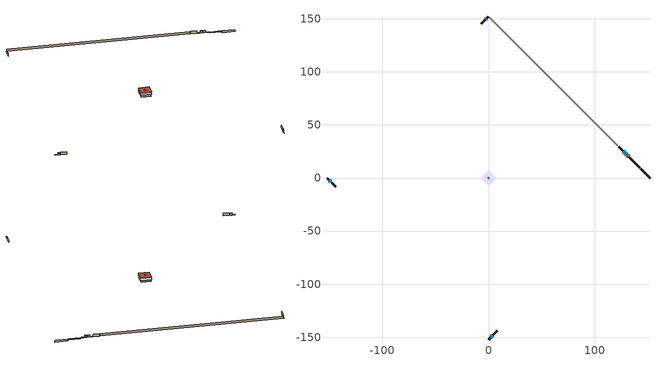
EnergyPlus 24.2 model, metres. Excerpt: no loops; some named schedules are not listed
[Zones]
conditioned space
 floor adiabatic (Floor1 construction): -3.34,0 0,3.34 3.34,0 0,-3.34 z0.3
 floor adiabatic (AdiabaticFloorConstruction): -7.47,0 0,7.47 7.47,0 0,-7.47 z0.3
 floor foundation (Slab1 construction): -6.68,0 0,6.68 6.68,0 0,-6.68 z-1.62
 floor foundation (Slab2 construction): -3.34,0 0,3.34 3.34,0 0,-3.34 z-0.61
 wall outside (RimJoist1 construction): 0,-152.12 1.66,-150.46 / -152.12,0 -150.46,-1.66 / 0,152.12 -1.66,150.46 / 134.31,17.8 132.66,19.46 z0.3:0.6
 wall outside (AdiabaticWallConstruction 1): 132,20.12 130.79,21.33 z0.3:2.33
 wall outside (AdiabaticWallConstruction): 130.13,21.99 128.84,23.28 / 3.29,-148.82 3.94,-148.17 / -149.8,-2.31 -148.51,-3.61 z0.3:2.13; -2.31,149.8 -2.52,149.59 z0.3:0.65; 2.31,-149.8 2.64,-149.48 z0.3:1.22; 128.18,23.94 126.96,25.16 z0.3:0.66
 wall outside (Wall1 construction): 4.6,-147.52 8.34,-143.77 / -147.85,-4.26 -144.11,-8.01 / -3.18,148.94 -6.92,145.19 / 126.3,25.81 122.56,29.56 z0.3:2.74
 wall foundation (FoundationWall1 construction): 143.28,8.84,-1.62 143.28,8.84,0.21 151.23,0.88,0.21 151.23,0.88,-0.36 152.12,0,-0.36 152.12,0,-1.62
 wall foundation (FoundationWall2 construction): 142.62,9.49 134.97,17.14 z-0.61:0.3
 wall adiabatic (Wall2 construction): 121.9,30.21 0.66,151.46 z0.3:2.74
 window (WindowConstruction): 130.13,21.99 128.84,23.28 z0.3:2.13
 window (WindowConstruction 5): -2.31,149.8 -2.52,149.59 z0.3:0.64
 window (WindowConstruction 1): 2.31,-149.8 2.64,-149.48 z0.3:1.21
 window (WindowConstruction 2): 3.29,-148.82 3.94,-148.17 z0.3:2.13
 window (WindowConstruction 3): -149.8,-2.31 -148.51,-3.61 z0.3:2.13
 window (WindowConstruction 4): 128.18,23.94 126.96,25.16 z0.3:0.66
 door (Door): 132,20.12 130.79,21.33 z0.3:2.33
 ceiling adiabatic (AdiabaticFloorConstruction): 0,-7.47 7.47,0 0,7.47 -7.47,0 z0.3
 roof outside (Roof1 construction): 0,7.41 -7.41,0 0,-7.41 7.41,0 z2.74
 roof outside (AdiabaticRoofConstruction): -0.76,0 0,-0.76 0.76,0 0,0.76 z2.74; -0.52,0 0,-0.52 0.52,0 0,0.52 z2.74
 skylight (SkylightConstruction): -0.75,0 0,-0.75 0.75,0 0,0.75 z2.74
 skylight (SkylightConstruction 1): -0.52,0 0,-0.52 0.52,0 0,0.52 z2.74
shading: 128.69,23.42 130.27,21.84 130.56,22.14 128.98,23.71 z2.33; -3.31,148.81 -1.53,150.59 -1.82,150.88 -3.6,149.1 z1.75; 2.78,-149.34 2.17,-149.94 2.46,-150.23 3.07,-149.63 z1.42; 4.08,-148.03 3.15,-148.96 3.44,-149.25 4.37,-148.32 z2.33; -148.37,-3.75 -149.94,-2.17 -150.23,-2.46 -148.66,-4.04 z2.33; 126.17,25.95 128.97,23.15 129.26,23.44 126.46,26.24 z1.78
[Building]
Building 1: Terrain=Suburbs
[Site:Location]
Montreal Intl AP_QC: Latitude {deg}=45.47; Longitude {deg}=-73.74; Time Zone {hr}=-5; Elevation {m}=36; Keep Site Location Information=Yes
[Site:GroundTemperature:Shallow]
2.07863, -0.316383, -0.508184, 0.628371, 5.19101, 9.73239, 13.6695, 16.1636, 16.3755, 14.347, 10.5102, 6.10817
[Site:WaterMainsTemperature]
Calculation Method=Schedule; Temperature Schedule=mains temperature schedule
[Material] Roughness=Rough; Thermal Absorptance=0.9
Name | Thickness {m} | Conductivity {W/m-K} | Density {kg/m3} | Specific Heat {J/kg-K} | Solar Absorptance | Visible Absorptance
asphalt or fiberglass shingles | 0.00635 | 0.162714 | 1121.4 | 1465.45 | 0.4 | 0.4
asphalt or fiberglass shingles 1 | 0.00635 | 0.162714 | 1121.4 | 1465.45 | 0.7 | 0.7
concrete 4.0 in. | 0.1016 | 1.803125 | 2242.8 | 837.4 | 0.7 | 0.7
concrete 8.0 in. | 0.2032 | 1.803125 | 2242.8 | 837.4 | 0.7 | 0.7
door material | 0.04445 | 0.053851 | 512.64 | 1214.23 | 0.7 | 0.7
exterior vertical ins | 0.0249358 | 0.029427 | 32.04 | 1214.23 | 0.7 | 0.7
exterior vertical ins 1 | 0.0212966 | 0.029427 | 32.04 | 1214.23 | 0.7 | 0.7
floor covering | 0.0127 | 9.015625 | 54.468 | 1339.84 | 0.6 | 0.6
floor covering 1 | 0.0127 | 0.0433444 | 54.468 | 1339.84 | 0.6 | 0.6
floor rigid ins; roof rigid ins 1; wall rigid ins | 0.512978 | 0.029427 | 32.04 | 1214.23 | 0.7 | 0.7
floor stud and cavity | 0.0889 | 0.637468 | 50.32683 | 1063.81 | 0.7 | 0.7
floor stud and cavity 1 | 0.1397 | 1.75129 | 37.0049 | 1207.88 | 0.7 | 0.7
furniture material conditioned space 1 | 0.1524 | 0.115458 | 640.8 | 1214.23 | 0.6 | 0.6
gypsum board | 0.0127 | 0.160291 | 801 | 837.4 | 0.6 | 0.6
gypsum board 1 | 0.0127 | 0.160291 | 801 | 837.4 | 0.7 | 0.7
osb sheathing 0.5 in. | 0.0127 | 0.115458 | 512.64 | 1214.23 | 0.7 | 0.7
osb sheathing 0.5 in. 1 | 0.0127 | 0.115458 | 512.64 | 1214.23 | 0.4 | 0.4
osb sheathing 0.75 in. | 0.01905 | 0.115458 | 512.64 | 1214.23 | 0.7 | 0.7
osb sheathing 2.0 in. | 0.0508 | 0.115458 | 512.64 | 1214.23 | 0.7 | 0.7
rim joist rigid ins | 0.051816 | 0.029427 | 32.04 | 1214.23 | 0.7 | 0.7
rim joist stud and cavity | 0.0508 | 0.593867 | 125.044 | 1163.47 | 0.6 | 0.6
roof rigid ins | 0.103632 | 0.029427 | 32.04 | 1214.23 | 0.7 | 0.7
roof stud and cavity | 0.2032 | 0.0722633 | 78.34581 | 1123.46 | 0.7 | 0.7
roof stud and cavity 1 | 0.18415 | 1.7868 | 37.0049 | 1207.88 | 0.6 | 0.6
wall stud and cavity | 0.1397 | 0.139681 | 139.0536 | 1170.24 | 0.7 | 0.7
wall stud and cavity 1 | 0.1397 | 0.120111 | 139.0536 | 1170.24 | 0.7 | 0.7
wall stud and cavity 2 | 0.0889 | 0.380278 | 52.3479 | 1209.89 | 0.7 | 0.7
wall stud and cavity 3 | 0.0889 | 0.391764 | 83.0341 | 1211.67 | 0.7 | 0.7
wood siding | 0.0254 | 0.102417 | 544.68 | 1172.36 | 0.4 | 0.4
wood siding 1; wood siding 2; wood siding 3 | 0.0254 | 0.102417 | 544.68 | 1172.36 | 0.7 | 0.7
[WindowMaterial:SimpleGlazingSystem]
Name | U-Factor {W/m2-K} | Solar Heat Gain Coefficient
SkylightMaterial | 3.06138 | 0.709
SkylightMaterial 1 | 3.44196 | 0.6815
WindowMaterial | 2.78449 | 0.58
WindowMaterial 1 | 2.75269 | 0.42
WindowMaterial 2 | 3.06612 | 0.37
WindowMaterial 3 | 3.00026 | 0.18
[Construction]
AdiabaticFloorConstruction: floor stud and cavity 1, floor rigid ins, osb sheathing 0.75 in., floor covering 1
AdiabaticRoofConstruction: asphalt or fiberglass shingles 1, roof rigid ins 1, osb sheathing 0.75 in., roof stud and cavity 1
AdiabaticWallConstruction: wood siding 2, wall rigid ins, wall stud and cavity 2, gypsum board
AdiabaticWallConstruction 1: wood siding 3, wall rigid ins, wall stud and cavity 2, gypsum board
Door: door material
Floor1 construction: floor stud and cavity, floor covering
FoundationWall1 construction; FoundationWall2 construction: concrete 8.0 in., gypsum board 1
furniture construction conditioned space 1: furniture material conditioned space 1
PartitionWallConstruction: gypsum board, wall stud and cavity 3, gypsum board
RimJoist1 construction: wood siding 1, rim joist rigid ins, osb sheathing 2.0 in., rim joist stud and cavity
Roof1 construction: asphalt or fiberglass shingles, roof rigid ins, osb sheathing 0.75 in., roof stud and cavity, gypsum board
SkylightConstruction: SkylightMaterial
SkylightConstruction 1: SkylightMaterial 1
Slab1 construction; Slab2 construction: concrete 4.0 in.
Wall1 construction: wood siding, osb sheathing 0.5 in., wall stud and cavity, gypsum board
Wall2 construction: osb sheathing 0.5 in. 1, wall stud and cavity 1, gypsum board
WindowConstruction; WindowConstruction 2; WindowConstruction 3: WindowMaterial
WindowConstruction 1: WindowMaterial 1
WindowConstruction 4: WindowMaterial 2
WindowConstruction 5: WindowMaterial 3
[Zone]
conditioned space: Multiplier=1; Volume {m3}=514.8; Part of Total Floor Area=Yes
[Space]
conditioned space 1: Zone=conditioned space; Volume {m3}=514.8
[SurfaceProperty:ExposedFoundationPerimeter] Exposed Perimeter Calculation Method=TotalExposedPerimeter
Name | Total Exposed Perimeter {m}
Slab1 | 12.497
Slab2 | 10.82
[InternalMass] Zone or ZoneList=conditioned space; Space or SpaceList=conditioned space 1
Name | Construction | Surface Area {m2}
furniture mass conditioned space 1 | furniture construction conditioned space 1 | 98.1161
partition wall mass | PartitionWallConstruction | 222.99
[Lights]
interior lighting: Zone or ZoneList or Space or SpaceList=conditioned space 1; Schedule=interior lighting schedule; Design Level Calculation Method=LightingLevel; Lighting Level {W}=343.2; Return Air Fraction=0; Fraction Radiant=0.6; Fraction Visible=0.2; Fraction Replaceable=1
[People]
occupants: Zone or ZoneList or Space or SpaceList=conditioned space 1; Number of People Schedule=occupants schedule; Number of People Calculation Method=People; Number of People=3; Fraction Radiant=0.314171; Sensible Heat Fraction=0.56303; Activity Level Schedule=occupants activity schedule; Carbon Dioxide Generation Rate {m3/s-W}=0; Enable ASHRAE 55 Comfort Warnings=No; Mean Radiant Temperature Calculation Type=EnclosureAveraged
[ElectricEquipment] Zone or ZoneList or Space or SpaceList=conditioned space 1; Design Level Calculation Method=EquipmentLevel
Name | Schedule | Design Level {W} | Fraction Latent | Fraction Radiant | Fraction Lost
clothes dryer | clothes dryer schedule | 140.772 | 0.015 | 0.081 | 0.85
clothes washer | clothes washer schedule | 32.1985 | 0.03 | 0.162 | 0.7
cooking range | cooking range schedule | 208.969 | 0.08 | 0.432 | 0.2
dishwasher | dishwasher schedule | 66.8632 | 0.3 | 0.18 | 0.4
fridge | fridge schedule | 72.9452 | 0 | 0.6 | 0
mech vent bath fan 0 | mech vent bath fan 0 schedule | 50.2 | 0 | 0 | 1
mech vent bath fan 1 | mech vent bath fan 1 schedule | 50.2 | 0 | 0 | 1
mech vent house fan | mech vent house fan schedule | 0 | 0 | 0 | 1
mech vent house fan cfis | mech vent house fan cfis schedule | 0 | 0 | 0 | 0
mech vent range fan 0 | mech vent range fan 0 schedule | 57 | 0 | 0 | 1
misc plug loads | misc plug loads schedule | 494.7 | 0.045 | 0.513 | 0.1
whole house fan | Always On Discrete | 0 | 0 | 0 | 1
[OtherEquipment] Zone or ZoneList or Space or SpaceList=conditioned space 1; Design Level Calculation Method=EquipmentLevel
Name | Fuel Type | Schedule | Design Level {W} | Fraction Latent | Fraction Radiant | Fraction Lost
clothes dryer 1 | Electricity | clothes dryer schedule | 0 | 0.015 | 0.081 | 0.85
cooking range 1 | Electricity | cooking range schedule | 0 | 0.08 | 0.432 | 0.2
general water use latent | None | general water use schedule | 59.3978 | 1 | 0 | 0
general water use sensible | None | general water use schedule | -58.539 | 0 | 0.6 | 0
mech vent house fan latent load | None | Always On Discrete | 0 | 1 | 0 | 0
mech vent house fan sensible load | None | Always On Discrete | 0 | 0 | 0 | 0
water heater energy adjustment1 | Electricity | Always On Discrete | 0.01 | 0 | 0 | 1
[ZoneInfiltration:DesignFlowRate] Zone or ZoneList or Space or SpaceList=conditioned space 1; Schedule=Always On Discrete; Design Flow Rate Calculation Method=Flow/Zone; Design Flow Rate {m3/s}=0
infil flow; natural vent flow; whole house fan flow
[Foundation:Kiva] Initial Indoor Air Temperature {C}=18; Wall Depth Below Slab {m}=0.2032; Custom Block X Position 1 {m}=0.2159; Custom Block Z Position 1 {m}=0
Name | Wall Height Above Grade {m} | Custom Block Material Name 1 | Custom Block Depth 1 {m}
Foundation Kiva 1 | 0.209977 | exterior vertical ins | 1.82999
Foundation Kiva 2 | 0.300015 | exterior vertical ins 1 | 0.910011
[Foundation:Kiva:Settings]
Soil Conductivity {W/m-K}=0.849921; Soil Density {kg/m3}=1842.3; Soil Specific Heat {J/kg-K}=418.7; Ground Solar Absorptivity=0.9; Ground Thermal Absorptivity=0.9; Ground Surface Roughness {m}=0.03; Far-Field Width {m}=40; Deep-Ground Boundary Condition=ZeroFlux; Deep-Ground Depth {m}=40; Minimum Cell Dimension {m}=0.2; Maximum Cell Growth Coefficient=3; Simulation Timestep=Timestep
[Exterior:Lights]
exterior lighting: Schedule=exterior lighting schedule; Design Level {W}=75.6
[Schedule:Day:Interval]
interior lighting schedule day: No, 01:00, 0.108182, 04:00, 0.0901515, 05:00, 0.0991667, 06:00, 0.162273, 07:00, 0.270455, 08:00, 0.342576, 10:00, 0.369621, 11:00, 0.351591, 12:00, 0.333561, 13:00, 0.324545, 14:00, 0.31553, 15:00, 0.333561, 16:00, 0.369621, 17:00, 0.450758, 18:00, 0.585985, 19:00, 0.775303, 20:00, 0.955606, 21:00, 0.991667, 22:00, 0.712197, 23:00, 0.360606, 24:00, 0.162273
interior lighting schedule default day: No, 24:00, 0
[Schedule:Week:Daily]
interior lighting schedule Week Rule - Jan1-Jan27: interior lighting schedule day, interior lighting schedule day, interior lighting schedule day, interior lighting schedule day, interior lighting schedule day, interior lighting schedule day, interior lighting schedule day, interior lighting schedule default day, interior lighting schedule default day, interior lighting schedule default day, interior lighting schedule default day, interior lighting schedule default day
interior lighting schedule Week Rule - Jan28-Feb3: interior lighting schedule day, interior lighting schedule day, interior lighting schedule day, interior lighting schedule day, interior lighting schedule day 1, interior lighting schedule day 1, interior lighting schedule day 1, interior lighting schedule default day, interior lighting schedule default day, interior lighting schedule default day, interior lighting schedule default day, interior lighting schedule default day
interior lighting schedule Week Rule - Feb4-Feb24: interior lighting schedule day 1, interior lighting schedule day 1, interior lighting schedule day 1, interior lighting schedule day 1, interior lighting schedule day 1, interior lighting schedule day 1, interior lighting schedule day 1, interior lighting schedule default day, interior lighting schedule default day, interior lighting schedule default day, interior lighting schedule default day, interior lighting schedule default day
interior lighting schedule Week Rule - Feb25-Mar3: interior lighting schedule day 1, interior lighting schedule day 1, interior lighting schedule day 1, interior lighting schedule day 1, interior lighting schedule day 2, interior lighting schedule day 2, interior lighting schedule day 2, interior lighting schedule default day, interior lighting schedule default day, interior lighting schedule default day, interior lighting schedule default day, interior lighting schedule default day
interior lighting schedule Week Rule - Mar4-Mar31: interior lighting schedule day 2, interior lighting schedule day 2, interior lighting schedule day 2, interior lighting schedule day 2, interior lighting schedule day 2, interior lighting schedule day 2, interior lighting schedule day 2, interior lighting schedule default day, interior lighting schedule default day, interior lighting schedule default day, interior lighting schedule default day, interior lighting schedule default day
interior lighting schedule Week Rule - Apr1-Apr28: interior lighting schedule day 3, interior lighting schedule day 3, interior lighting schedule day 3, interior lighting schedule day 3, interior lighting schedule day 3, interior lighting schedule day 3, interior lighting schedule day 3, interior lighting schedule default day, interior lighting schedule default day, interior lighting schedule default day, interior lighting schedule default day, interior lighting schedule default day
interior lighting schedule Week Rule - Apr29-May5: interior lighting schedule day 3, interior lighting schedule day 3, interior lighting schedule day 4, interior lighting schedule day 4, interior lighting schedule day 4, interior lighting schedule day 4, interior lighting schedule day 4, interior lighting schedule default day, interior lighting schedule default day, interior lighting schedule default day, interior lighting schedule default day, interior lighting schedule default day
interior lighting schedule Week Rule - May6-May26: interior lighting schedule day 4, interior lighting schedule day 4, interior lighting schedule day 4, interior lighting schedule day 4, interior lighting schedule day 4, interior lighting schedule day 4, interior lighting schedule day 4, interior lighting schedule default day, interior lighting schedule default day, interior lighting schedule default day, interior lighting schedule default day, interior lighting schedule default day
interior lighting schedule Week Rule - May27-Jun2: interior lighting schedule day 4, interior lighting schedule day 4, interior lighting schedule day 4, interior lighting schedule day 4, interior lighting schedule day 4, interior lighting schedule day 5, interior lighting schedule day 5, interior lighting schedule default day, interior lighting schedule default day, interior lighting schedule default day, interior lighting schedule default day, interior lighting schedule default day
interior lighting schedule Week Rule - Jun3-Jun30: interior lighting schedule day 5, interior lighting schedule day 5, interior lighting schedule day 5, interior lighting schedule day 5, interior lighting schedule day 5, interior lighting schedule day 5, interior lighting schedule day 5, interior lighting schedule default day, interior lighting schedule default day, interior lighting schedule default day, interior lighting schedule default day, interior lighting schedule default day
interior lighting schedule Week Rule - Jul1-Jul28: interior lighting schedule day 6, interior lighting schedule day 6, interior lighting schedule day 6, interior lighting schedule day 6, interior lighting schedule day 6, interior lighting schedule day 6, interior lighting schedule day 6, interior lighting schedule default day, interior lighting schedule default day, interior lighting schedule default day, interior lighting schedule default day, interior lighting schedule default day
interior lighting schedule Week Rule - Jul29-Aug4: interior lighting schedule day 6, interior lighting schedule day 6, interior lighting schedule day 6, interior lighting schedule day 7, interior lighting schedule day 7, interior lighting schedule day 7, interior lighting schedule day 7, interior lighting schedule default day, interior lighting schedule default day, interior lighting schedule default day, interior lighting schedule default day, interior lighting schedule default day
interior lighting schedule Week Rule - Aug5-Aug25: interior lighting schedule day 7, interior lighting schedule day 7, interior lighting schedule day 7, interior lighting schedule day 7, interior lighting schedule day 7, interior lighting schedule day 7, interior lighting schedule day 7, interior lighting schedule default day, interior lighting schedule default day, interior lighting schedule default day, interior lighting schedule default day, interior lighting schedule default day
interior lighting schedule Week Rule - Aug26-Sep1: interior lighting schedule day 7, interior lighting schedule day 7, interior lighting schedule day 7, interior lighting schedule day 7, interior lighting schedule day 7, interior lighting schedule day 7, interior lighting schedule day 8, interior lighting schedule default day, interior lighting schedule default day, interior lighting schedule default day, interior lighting schedule default day, interior lighting schedule default day
interior lighting schedule Week Rule - Sep2-Sep29: interior lighting schedule day 8, interior lighting schedule day 8, interior lighting schedule day 8, interior lighting schedule day 8, interior lighting schedule day 8, interior lighting schedule day 8, interior lighting schedule day 8, interior lighting schedule default day, interior lighting schedule default day, interior lighting schedule default day, interior lighting schedule default day, interior lighting schedule default day
interior lighting schedule Week Rule - Sep30-Oct6: interior lighting schedule day 8, interior lighting schedule day 9, interior lighting schedule day 9, interior lighting schedule day 9, interior lighting schedule day 9, interior lighting schedule day 9, interior lighting schedule day 9, interior lighting schedule default day, interior lighting schedule default day, interior lighting schedule default day, interior lighting schedule default day, interior lighting schedule default day
interior lighting schedule Week Rule - Oct7-Oct27: interior lighting schedule day 9, interior lighting schedule day 9, interior lighting schedule day 9, interior lighting schedule day 9, interior lighting schedule day 9, interior lighting schedule day 9, interior lighting schedule day 9, interior lighting schedule default day, interior lighting schedule default day, interior lighting schedule default day, interior lighting schedule default day, interior lighting schedule default day
interior lighting schedule Week Rule - Oct28-Nov3: interior lighting schedule day 9, interior lighting schedule day 9, interior lighting schedule day 9, interior lighting schedule day 9, interior lighting schedule day 10, interior lighting schedule day 10, interior lighting schedule day 10, interior lighting schedule default day, interior lighting schedule default day, interior lighting schedule default day, interior lighting schedule default day, interior lighting schedule default day
interior lighting schedule Week Rule - Nov4-Nov24: interior lighting schedule day 10, interior lighting schedule day 10, interior lighting schedule day 10, interior lighting schedule day 10, interior lighting schedule day 10, interior lighting schedule day 10, interior lighting schedule day 10, interior lighting schedule default day, interior lighting schedule default day, interior lighting schedule default day, interior lighting schedule default day, interior lighting schedule default day
interior lighting schedule Week Rule - Nov25-Dec1: interior lighting schedule day 10, interior lighting schedule day 10, interior lighting schedule day 10, interior lighting schedule day 10, interior lighting schedule day 10, interior lighting schedule day 10, interior lighting schedule day 11, interior lighting schedule default day, interior lighting schedule default day, interior lighting schedule default day, interior lighting schedule default day, interior lighting schedule default day
interior lighting schedule Week Rule - Dec2-Dec31: interior lighting schedule day 11, interior lighting schedule day 11, interior lighting schedule day 11, interior lighting schedule day 11, interior lighting schedule day 11, interior lighting schedule day 11, interior lighting schedule day 11, interior lighting schedule default day, interior lighting schedule default day, interior lighting schedule default day, interior lighting schedule default day, interior lighting schedule default day
occupants schedule Week Rule - Jan1-Dec31: occupants schedule day, occupants schedule day, occupants schedule day, occupants schedule day, occupants schedule day, occupants schedule day, occupants schedule day, occupants schedule default day, occupants schedule default day, occupants schedule default day, occupants schedule default day, occupants schedule default day
clothes dryer schedule Week Rule - Jan1-Dec31: clothes dryer schedule day, clothes dryer schedule day, clothes dryer schedule day, clothes dryer schedule day, clothes dryer schedule day, clothes dryer schedule day, clothes dryer schedule day, clothes dryer schedule default day, clothes dryer schedule default day, clothes dryer schedule default day, clothes dryer schedule default day, clothes dryer schedule default day
clothes washer schedule Week Rule - Jan1-Dec31: clothes washer schedule day, clothes washer schedule day, clothes washer schedule day, clothes washer schedule day, clothes washer schedule day, clothes washer schedule day, clothes washer schedule day, clothes washer schedule default day, clothes washer schedule default day, clothes washer schedule default day, clothes washer schedule default day, clothes washer schedule default day
cooking range schedule Week Rule - Jan1-Dec31: cooking range schedule day, cooking range schedule day, cooking range schedule day, cooking range schedule day, cooking range schedule day, cooking range schedule day, cooking range schedule day, cooking range schedule default day, cooking range schedule default day, cooking range schedule default day, cooking range schedule default day, cooking range schedule default day
dishwasher schedule Week Rule - Jan1-Dec31: dishwasher schedule day, dishwasher schedule day, dishwasher schedule day, dishwasher schedule day, dishwasher schedule day, dishwasher schedule day, dishwasher schedule day, dishwasher schedule default day, dishwasher schedule default day, dishwasher schedule default day, dishwasher schedule default day, dishwasher schedule default day
mech vent bath fan 0 schedule Week Rule - Jan1-Dec31: mech vent bath fan 0 schedule day, mech vent bath fan 0 schedule day, mech vent bath fan 0 schedule day, mech vent bath fan 0 schedule day, mech vent bath fan 0 schedule day, mech vent bath fan 0 schedule day, mech vent bath fan 0 schedule day, mech vent bath fan 0 schedule default day, mech vent bath fan 0 schedule default day, mech vent bath fan 0 schedule default day, mech vent bath fan 0 schedule default day, mech vent bath fan 0 schedule default day
mech vent bath fan 1 schedule Week Rule - Jan1-Dec31: mech vent bath fan 1 schedule day, mech vent bath fan 1 schedule day, mech vent bath fan 1 schedule day, mech vent bath fan 1 schedule day, mech vent bath fan 1 schedule day, mech vent bath fan 1 schedule day, mech vent bath fan 1 schedule day, mech vent bath fan 1 schedule default day, mech vent bath fan 1 schedule default day, mech vent bath fan 1 schedule default day, mech vent bath fan 1 schedule default day, mech vent bath fan 1 schedule default day
mech vent range fan 0 schedule Week Rule - Jan1-Dec31: mech vent range fan 0 schedule day, mech vent range fan 0 schedule day, mech vent range fan 0 schedule day, mech vent range fan 0 schedule day, mech vent range fan 0 schedule day, mech vent range fan 0 schedule day, mech vent range fan 0 schedule day, mech vent range fan 0 schedule default day, mech vent range fan 0 schedule default day, mech vent range fan 0 schedule default day, mech vent range fan 0 schedule default day, mech vent range fan 0 schedule default day
misc plug loads schedule Week Rule - Jan1-Dec31: misc plug loads schedule day, misc plug loads schedule day, misc plug loads schedule day, misc plug loads schedule day, misc plug loads schedule day, misc plug loads schedule day, misc plug loads schedule day, misc plug loads schedule default day, misc plug loads schedule default day, misc plug loads schedule default day, misc plug loads schedule default day, misc plug loads schedule default day
general water use schedule Week Rule - Jan1-Dec31: general water use schedule day, general water use schedule day, general water use schedule day, general water use schedule day, general water use schedule day, general water use schedule day, general water use schedule day, general water use schedule default day, general water use schedule default day, general water use schedule default day, general water use schedule default day, general water use schedule default day
exterior lighting schedule Week Rule - Jan1-Jan27: exterior lighting schedule day, exterior lighting schedule day, exterior lighting schedule day, exterior lighting schedule day, exterior lighting schedule day, exterior lighting schedule day, exterior lighting schedule day, exterior lighting schedule default day, exterior lighting schedule default day, exterior lighting schedule default day, exterior lighting schedule default day, exterior lighting schedule default day
exterior lighting schedule Week Rule - Jan28-Feb3: exterior lighting schedule day, exterior lighting schedule day, exterior lighting schedule day, exterior lighting schedule day, exterior lighting schedule day 1, exterior lighting schedule day 1, exterior lighting schedule day 1, exterior lighting schedule default day, exterior lighting schedule default day, exterior lighting schedule default day, exterior lighting schedule default day, exterior lighting schedule default day
exterior lighting schedule Week Rule - Feb4-Feb24: exterior lighting schedule day 1, exterior lighting schedule day 1, exterior lighting schedule day 1, exterior lighting schedule day 1, exterior lighting schedule day 1, exterior lighting schedule day 1, exterior lighting schedule day 1, exterior lighting schedule default day, exterior lighting schedule default day, exterior lighting schedule default day, exterior lighting schedule default day, exterior lighting schedule default day
exterior lighting schedule Week Rule - Feb25-Mar3: exterior lighting schedule day 1, exterior lighting schedule day 1, exterior lighting schedule day 1, exterior lighting schedule day 1, exterior lighting schedule day 2, exterior lighting schedule day 2, exterior lighting schedule day 2, exterior lighting schedule default day, exterior lighting schedule default day, exterior lighting schedule default day, exterior lighting schedule default day, exterior lighting schedule default day
exterior lighting schedule Week Rule - Mar4-Mar31: exterior lighting schedule day 2, exterior lighting schedule day 2, exterior lighting schedule day 2, exterior lighting schedule day 2, exterior lighting schedule day 2, exterior lighting schedule day 2, exterior lighting schedule day 2, exterior lighting schedule default day, exterior lighting schedule default day, exterior lighting schedule default day, exterior lighting schedule default day, exterior lighting schedule default day
exterior lighting schedule Week Rule - Apr1-Apr28: exterior lighting schedule day 3, exterior lighting schedule day 3, exterior lighting schedule day 3, exterior lighting schedule day 3, exterior lighting schedule day 3, exterior lighting schedule day 3, exterior lighting schedule day 3, exterior lighting schedule default day, exterior lighting schedule default day, exterior lighting schedule default day, exterior lighting schedule default day, exterior lighting schedule default day
exterior lighting schedule Week Rule - Apr29-May5: exterior lighting schedule day 3, exterior lighting schedule day 3, exterior lighting schedule day 4, exterior lighting schedule day 4, exterior lighting schedule day 4, exterior lighting schedule day 4, exterior lighting schedule day 4, exterior lighting schedule default day, exterior lighting schedule default day, exterior lighting schedule default day, exterior lighting schedule default day, exterior lighting schedule default day
exterior lighting schedule Week Rule - May6-May26: exterior lighting schedule day 4, exterior lighting schedule day 4, exterior lighting schedule day 4, exterior lighting schedule day 4, exterior lighting schedule day 4, exterior lighting schedule day 4, exterior lighting schedule day 4, exterior lighting schedule default day, exterior lighting schedule default day, exterior lighting schedule default day, exterior lighting schedule default day, exterior lighting schedule default day
exterior lighting schedule Week Rule - May27-Jun2: exterior lighting schedule day 4, exterior lighting schedule day 4, exterior lighting schedule day 4, exterior lighting schedule day 4, exterior lighting schedule day 4, exterior lighting schedule day 5, exterior lighting schedule day 5, exterior lighting schedule default day, exterior lighting schedule default day, exterior lighting schedule default day, exterior lighting schedule default day, exterior lighting schedule default day
exterior lighting schedule Week Rule - Jun3-Jun30: exterior lighting schedule day 5, exterior lighting schedule day 5, exterior lighting schedule day 5, exterior lighting schedule day 5, exterior lighting schedule day 5, exterior lighting schedule day 5, exterior lighting schedule day 5, exterior lighting schedule default day, exterior lighting schedule default day, exterior lighting schedule default day, exterior lighting schedule default day, exterior lighting schedule default day
exterior lighting schedule Week Rule - Jul1-Jul28: exterior lighting schedule day 6, exterior lighting schedule day 6, exterior lighting schedule day 6, exterior lighting schedule day 6, exterior lighting schedule day 6, exterior lighting schedule day 6, exterior lighting schedule day 6, exterior lighting schedule default day, exterior lighting schedule default day, exterior lighting schedule default day, exterior lighting schedule default day, exterior lighting schedule default day
exterior lighting schedule Week Rule - Jul29-Aug4: exterior lighting schedule day 6, exterior lighting schedule day 6, exterior lighting schedule day 6, exterior lighting schedule day 7, exterior lighting schedule day 7, exterior lighting schedule day 7, exterior lighting schedule day 7, exterior lighting schedule default day, exterior lighting schedule default day, exterior lighting schedule default day, exterior lighting schedule default day, exterior lighting schedule default day
exterior lighting schedule Week Rule - Aug5-Aug25: exterior lighting schedule day 7, exterior lighting schedule day 7, exterior lighting schedule day 7, exterior lighting schedule day 7, exterior lighting schedule day 7, exterior lighting schedule day 7, exterior lighting schedule day 7, exterior lighting schedule default day, exterior lighting schedule default day, exterior lighting schedule default day, exterior lighting schedule default day, exterior lighting schedule default day
exterior lighting schedule Week Rule - Aug26-Sep1: exterior lighting schedule day 7, exterior lighting schedule day 7, exterior lighting schedule day 7, exterior lighting schedule day 7, exterior lighting schedule day 7, exterior lighting schedule day 7, exterior lighting schedule day 8, exterior lighting schedule default day, exterior lighting schedule default day, exterior lighting schedule default day, exterior lighting schedule default day, exterior lighting schedule default day
exterior lighting schedule Week Rule - Sep2-Sep29: exterior lighting schedule day 8, exterior lighting schedule day 8, exterior lighting schedule day 8, exterior lighting schedule day 8, exterior lighting schedule day 8, exterior lighting schedule day 8, exterior lighting schedule day 8, exterior lighting schedule default day, exterior lighting schedule default day, exterior lighting schedule default day, exterior lighting schedule default day, exterior lighting schedule default day
exterior lighting schedule Week Rule - Sep30-Oct6: exterior lighting schedule day 8, exterior lighting schedule day 9, exterior lighting schedule day 9, exterior lighting schedule day 9, exterior lighting schedule day 9, exterior lighting schedule day 9, exterior lighting schedule day 9, exterior lighting schedule default day, exterior lighting schedule default day, exterior lighting schedule default day, exterior lighting schedule default day, exterior lighting schedule default day
exterior lighting schedule Week Rule - Oct7-Oct27: exterior lighting schedule day 9, exterior lighting schedule day 9, exterior lighting schedule day 9, exterior lighting schedule day 9, exterior lighting schedule day 9, exterior lighting schedule day 9, exterior lighting schedule day 9, exterior lighting schedule default day, exterior lighting schedule default day, exterior lighting schedule default day, exterior lighting schedule default day, exterior lighting schedule default day
exterior lighting schedule Week Rule - Oct28-Nov3: exterior lighting schedule day 9, exterior lighting schedule day 9, exterior lighting schedule day 9, exterior lighting schedule day 9, exterior lighting schedule day 10, exterior lighting schedule day 10, exterior lighting schedule day 10, exterior lighting schedule default day, exterior lighting schedule default day, exterior lighting schedule default day, exterior lighting schedule default day, exterior lighting schedule default day
exterior lighting schedule Week Rule - Nov4-Nov24: exterior lighting schedule day 10, exterior lighting schedule day 10, exterior lighting schedule day 10, exterior lighting schedule day 10, exterior lighting schedule day 10, exterior lighting schedule day 10, exterior lighting schedule day 10, exterior lighting schedule default day, exterior lighting schedule default day, exterior lighting schedule default day, exterior lighting schedule default day, exterior lighting schedule default day
exterior lighting schedule Week Rule - Nov25-Dec1: exterior lighting schedule day 10, exterior lighting schedule day 10, exterior lighting schedule day 10, exterior lighting schedule day 10, exterior lighting schedule day 10, exterior lighting schedule day 10, exterior lighting schedule day 11, exterior lighting schedule default day, exterior lighting schedule default day, exterior lighting schedule default day, exterior lighting schedule default day, exterior lighting schedule default day
exterior lighting schedule Week Rule - Dec2-Dec31: exterior lighting schedule day 11, exterior lighting schedule day 11, exterior lighting schedule day 11, exterior lighting schedule day 11, exterior lighting schedule day 11, exterior lighting schedule day 11, exterior lighting schedule day 11, exterior lighting schedule default day, exterior lighting schedule default day, exterior lighting schedule default day, exterior lighting schedule default day, exterior lighting schedule default day
[Schedule:Year]
interior lighting schedule: interior lighting schedule Week Rule - Jan1-Jan27, 1, 1, 1, 27, interior lighting schedule Week Rule - Jan28-Feb3, 1, 28, 2, 3, interior lighting schedule Week Rule - Feb4-Feb24, 2, 4, 2, 24, interior lighting schedule Week Rule - Feb25-Mar3, 2, 25, 3, 3, interior lighting schedule Week Rule - Mar4-Mar31, 3, 4, 3, 31, interior lighting schedule Week Rule - Apr1-Apr28, 4, 1, 4, 28, interior lighting schedule Week Rule - Apr29-May5, 4, 29, 5, 5, interior lighting schedule Week Rule - May6-May26, 5, 6, 5, 26, interior lighting schedule Week Rule - May27-Jun2, 5, 27, 6, 2, interior lighting schedule Week Rule - Jun3-Jun30, 6, 3, 6, 30, interior lighting schedule Week Rule - Jul1-Jul28, 7, 1, 7, 28, interior lighting schedule Week Rule - Jul29-Aug4, 7, 29, 8, 4, interior lighting schedule Week Rule - Aug5-Aug25, 8, 5, 8, 25, interior lighting schedule Week Rule - Aug26-Sep1, 8, 26, 9, 1, interior lighting schedule Week Rule - Sep2-Sep29, 9, 2, 9, 29, interior lighting schedule Week Rule - Sep30-Oct6, 9, 30, 10, 6, interior lighting schedule Week Rule - Oct7-Oct27, 10, 7, 10, 27, interior lighting schedule Week Rule - Oct28-Nov3, 10, 28, 11, 3, interior lighting schedule Week Rule - Nov4-Nov24, 11, 4, 11, 24, interior lighting schedule Week Rule - Nov25-Dec1, 11, 25, 12, 1, interior lighting schedule Week Rule - Dec2-Dec31, 12, 2, 12, 31
occupants schedule: occupants schedule Week Rule - Jan1-Dec31, 1, 1, 12, 31
clothes dryer schedule: clothes dryer schedule Week Rule - Jan1-Dec31, 1, 1, 12, 31
clothes washer schedule: clothes washer schedule Week Rule - Jan1-Dec31, 1, 1, 12, 31
cooking range schedule: cooking range schedule Week Rule - Jan1-Dec31, 1, 1, 12, 31
dishwasher schedule: dishwasher schedule Week Rule - Jan1-Dec31, 1, 1, 12, 31
mech vent bath fan 0 schedule: mech vent bath fan 0 schedule Week Rule - Jan1-Dec31, 1, 1, 12, 31
mech vent bath fan 1 schedule: mech vent bath fan 1 schedule Week Rule - Jan1-Dec31, 1, 1, 12, 31
mech vent range fan 0 schedule: mech vent range fan 0 schedule Week Rule - Jan1-Dec31, 1, 1, 12, 31
misc plug loads schedule: misc plug loads schedule Week Rule - Jan1-Dec31, 1, 1, 12, 31
general water use schedule: general water use schedule Week Rule - Jan1-Dec31, 1, 1, 12, 31
exterior lighting schedule: exterior lighting schedule Week Rule - Jan1-Jan27, 1, 1, 1, 27, exterior lighting schedule Week Rule - Jan28-Feb3, 1, 28, 2, 3, exterior lighting schedule Week Rule - Feb4-Feb24, 2, 4, 2, 24, exterior lighting schedule Week Rule - Feb25-Mar3, 2, 25, 3, 3, exterior lighting schedule Week Rule - Mar4-Mar31, 3, 4, 3, 31, exterior lighting schedule Week Rule - Apr1-Apr28, 4, 1, 4, 28, exterior lighting schedule Week Rule - Apr29-May5, 4, 29, 5, 5, exterior lighting schedule Week Rule - May6-May26, 5, 6, 5, 26, exterior lighting schedule Week Rule - May27-Jun2, 5, 27, 6, 2, exterior lighting schedule Week Rule - Jun3-Jun30, 6, 3, 6, 30, exterior lighting schedule Week Rule - Jul1-Jul28, 7, 1, 7, 28, exterior lighting schedule Week Rule - Jul29-Aug4, 7, 29, 8, 4, exterior lighting schedule Week Rule - Aug5-Aug25, 8, 5, 8, 25, exterior lighting schedule Week Rule - Aug26-Sep1, 8, 26, 9, 1, exterior lighting schedule Week Rule - Sep2-Sep29, 9, 2, 9, 29, exterior lighting schedule Week Rule - Sep30-Oct6, 9, 30, 10, 6, exterior lighting schedule Week Rule - Oct7-Oct27, 10, 7, 10, 27, exterior lighting schedule Week Rule - Oct28-Nov3, 10, 28, 11, 3, exterior lighting schedule Week Rule - Nov4-Nov24, 11, 4, 11, 24, exterior lighting schedule Week Rule - Nov25-Dec1, 11, 25, 12, 1, exterior lighting schedule Week Rule - Dec2-Dec31, 12, 2, 12, 31
[Schedule:Constant]
Name | Hourly Value
occupants activity schedule | 117.228
fridge schedule | 0
mech vent house fan schedule; mech vent house fan cfis schedule; Always On Discrete | 1
[Schedule:Compact]
mains temperature schedule: Through: 01/01, For: AllDays, Until: 24:00, 6.56833, Through: 01/02, For: AllDays, Until: 24:00, 6.48722, Through: 01/03, For: AllDays, Until: 24:00, 6.40722, Through: 01/04, For: AllDays, Until: 24:00, 6.32889, Through: 01/05, For: AllDays, Until: 24:00, 6.25167, Through: 01/06, For: AllDays, Until: 24:00, 6.17611, Through: 01/07, For: AllDays, Until: 24:00, 6.10222, Through: 01/08, For: AllDays, Until: 24:00, 6.02944, Through: 01/09, For: AllDays, Until: 24:00, 5.95833, Through: 01/10, For: AllDays, Until: 24:00, 5.88889, Through: 01/11, For: AllDays, Until: 24:00, 5.82056, Through: 01/12, For: AllDays, Until: 24:00, 5.75444, Through: 01/13, For: AllDays, Until: 24:00, 5.68944, Through: 01/14, For: AllDays, Until: 24:00, 5.62611, Through: 01/15, For: AllDays, Until: 24:00, 5.56444, Through: 01/16, For: AllDays, Until: 24:00, 5.50444, Through: 01/17, For: AllDays, Until: 24:00, 5.44611, Through: 01/18, For: AllDays, Until: 24:00, 5.38944, Through: 01/19, For: AllDays, Until: 24:00, 5.33389, Through: 01/20, For: AllDays, Until: 24:00, 5.28111, Through: 01/21, For: AllDays, Until: 24:00, 5.22944, Through: 01/22, For: AllDays, Until: 24:00, 5.17944, Through: 01/23, For: AllDays, Until: 24:00, 5.13111, Through: 01/24, For: AllDays, Until: 24:00, 5.085, Through: 01/25, For: AllDays, Until: 24:00, 5.04056, Through: 01/26, For: AllDays, Until: 24:00, 4.99778, Through: 01/27, For: AllDays, Until: 24:00, 4.95667, Through: 01/28, For: AllDays, Until: 24:00, 4.91778, Through: 01/29, For: AllDays, Until: 24:00, 4.88056, Through: 01/30, For: AllDays, Until: 24:00, 4.845, Through: 01/31, For: AllDays, Until: 24:00, 4.81167, Through: 02/01, For: AllDays, Until: 24:00, 4.77944, Through: 02/02, For: AllDays, Until: 24:00, 4.75, Through: 02/03, For: AllDays, Until: 24:00, 4.72167, Through: 02/04, For: AllDays, Until: 24:00, 4.69611, Through: 02/05, For: AllDays, Until: 24:00, 4.67167, Through: 02/06, For: AllDays, Until: 24:00, 4.64944, Through: 02/07, For: AllDays, Until: 24:00, 4.62889, Through: 02/08, For: AllDays, Until: 24:00, 4.61056, Through: 02/09, For: AllDays, Until: 24:00, 4.59389, Through: 02/10, For: AllDays, Until: 24:00, 4.57944, Through: 02/11, For: AllDays, Until: 24:00, 4.56667, Through: 02/12, For: AllDays, Until: 24:00, 4.55611, Through: 02/13, For: AllDays, Until: 24:00, 4.54722, Through: 02/14, For: AllDays, Until: 24:00, 4.54056, Through: 02/15, For: AllDays, Until: 24:00, 4.53556, Through: 02/16, For: AllDays, Until: 24:00, 4.53278, Through: 02/17, For: AllDays, Until: 24:00, 4.53167, Through: 02/18, For: AllDays, Until: 24:00, 4.53278, Through: 02/19, For: AllDays, Until: 24:00, 4.53556, Through: 02/20, For: AllDays, Until: 24:00, 4.54056, Through: 02/21, For: AllDays, Until: 24:00, 4.54722, Through: 02/22, For: AllDays, Until: 24:00, 4.55611, Through: 02/23, For: AllDays, Until: 24:00, 4.56667, Through: 02/24, For: AllDays, Until: 24:00, 4.57944, Through: 02/25, For: AllDays, Until: 24:00, 4.59389, Through: 02/26, For: AllDays, Until: 24:00, 4.61056, Through: 02/27, For: AllDays, Until: 24:00, 4.62889, Through: 02/28, For: AllDays, Until: 24:00, 4.64889, Through: 03/01, For: AllDays, Until: 24:00, 4.67111, Through: 03/02, For: AllDays, Until: 24:00, 4.69556, Through: 03/03, For: AllDays, Until: 24:00, 4.72167, Through: 03/04, For: AllDays, Until: 24:00, 4.74944, Through: 03/05, For: AllDays, Until: 24:00, 4.77944, Through: 03/06, For: AllDays, Until: 24:00, 4.81111, Through: 03/07, For: AllDays, Until: 24:00, 4.84444, Through: 03/08, For: AllDays, Until: 24:00, 4.88, Through: 03/09, For: AllDays, Until: 24:00, 4.91722, Through: 03/10, For: AllDays, Until: 24:00, 4.95611, Through: 03/11, For: AllDays, Until: 24:00, 4.99722, Through: 03/12, For: AllDays, Until: 24:00, 5.04, Through: 03/13, For: AllDays, Until: 24:00, 5.08444, Through: 03/14, For: AllDays, Until: 24:00, 5.13056, Through: 03/15, For: AllDays, Until: 24:00, 5.17889, Through: 03/16, For: AllDays, Until: 24:00, 5.22833, Through: 03/17, For: AllDays, Until: 24:00, 5.28, Through: 03/18, For: AllDays, Until: 24:00, 5.33333, Through: 03/19, For: AllDays, Until: 24:00, 5.38833, Through: 03/20, For: AllDays, Until: 24:00, 5.445, Through: 03/21, For: AllDays, Until: 24:00, 5.50333, Through: 03/22, For: AllDays, Until: 24:00, 5.56333, Through: 03/23, For: AllDays, Until: 24:00, 5.625, Through: 03/24, For: AllDays, Until: 24:00, 5.68833, Through: 03/25, For: AllDays, Until: 24:00, 5.75333, Through: 03/26, For: AllDays, Until: 24:00, 5.81944, Through: 03/27, For: AllDays, Until: 24:00, 5.88778, Through: 03/28, For: AllDays, Until: 24:00, 5.95722, Through: 03/29, For: AllDays, Until: 24:00, 6.02833, Through: 03/30, For: AllDays, Until: 24:00, 6.10111, Through: 03/31, For: AllDays, Until: 24:00, 6.175, Through: 04/01, For: AllDays, Until: 24:00, 6.25056, Through: 04/02, For: AllDays, Until: 24:00, 6.32778, Through: 04/03, For: AllDays, Until: 24:00, 6.40611, Through: 04/04, For: AllDays, Until: 24:00, 6.48556, Through: 04/05, For: AllDays, Until: 24:00, 6.56722, Through: 04/06, For: AllDays, Until: 24:00, 6.64944, Through: 04/07, For: AllDays, Until: 24:00, 6.73333, Through: 04/08, For: AllDays, Until: 24:00, 6.81833, Through: 04/09, For: AllDays, Until: 24:00, 6.905, Through: 04/10, For: AllDays, Until: 24:00, 6.99278, Through: 04/11, For: AllDays, Until: 24:00, 7.08111, Through: 04/12, For: AllDays, Until: 24:00, 7.17167, Through: 04/13, For: AllDays, Until: 24:00, 7.26278, Through: 04/14, For: AllDays, Until: 24:00, 7.355, Through: 04/15, For: AllDays, Until: 24:00, 7.44833, Through: 04/16, For: AllDays, Until: 24:00, 7.54278, Through: 04/17, For: AllDays, Until: 24:00, 7.63889, Through: 04/18, For: AllDays, Until: 24:00, 7.735, Through: 04/19, For: AllDays, Until: 24:00, 7.83278, Through: 04/20, For: AllDays, Until: 24:00, 7.93167, Through: 04/21, For: AllDays, Until: 24:00, 8.03111, Through: 04/22, For: AllDays, Until: 24:00, 8.13167, Through: 04/23, For: AllDays, Until: 24:00, 8.23278, Through: 04/24, For: AllDays, Until: 24:00, 8.335, Through: 04/25, For: AllDays, Until: 24:00, 8.43778, Through: 04/26, For: AllDays, Until: 24:00, 8.54167, Through: 04/27, For: AllDays, Until: 24:00, 8.64611, Through: 04/28, For: AllDays, Until: 24:00, 8.75167, Through: 04/29, For: AllDays, Until: 24:00, 8.85778, Through: 04/30, For: AllDays, Until: 24:00, 8.96444, Through: 05/01, For: AllDays, Until: 24:00, 9.07167, Through: 05/02, For: AllDays, Until: 24:00, 9.17944, Through: 05/03, For: AllDays, Until: 24:00, 9.28778, Through: 05/04, For: AllDays, Until: 24:00, 9.39667, Through: 05/05, For: AllDays, Until: 24:00, 9.50667, Through: 05/06, For: AllDays, Until: 24:00, 9.61667, Through: 05/07, For: AllDays, Until: 24:00, 9.72667, Through: 05/08, For: AllDays, Until: 24:00, 9.83778, Through: 05/09, For: AllDays, Until: 24:00, 9.94889, Through: 05/10, For: AllDays, Until: 24:00, 10.0606, Through: 05/11, For: AllDays, Until: 24:00, 10.1722, Through: 05/12, For: AllDays, Until: 24:00, 10.2844, Through: 05/13, For: AllDays, Until: 24:00, 10.3967, Through: 05/14, For: AllDays, Until: 24:00, 10.5094, Through: 05/15, For: AllDays, Until: 24:00, 10.6222, Through: 05/16, For: AllDays, Until: 24:00, 10.735, Through: 05/17, For: AllDays, Until: 24:00, 10.8478, Through: 05/18, For: AllDays, Until: 24:00, 10.9611, Through: 05/19, For: AllDays, Until: 24:00, 11.0744, Through: 05/20, For: AllDays, Until: 24:00, 11.1872, Through: 05/21, For: AllDays, Until: 24:00, 11.3006, Through: 05/22, For: AllDays, Until: 24:00, 11.4133, Through: 05/23, For: AllDays, Until: 24:00, 11.5267, Through: 05/24, For: AllDays, Until: 24:00, 11.6394, Through: 05/25, For: AllDays, Until: 24:00, 11.7522, Through: 05/26, For: AllDays, Until: 24:00, 11.8644, Through: 05/27, For: AllDays, Until: 24:00, 11.9767, Through: 05/28, For: AllDays, Until: 24:00, 12.0889, Through: 05/29, For: AllDays, Until: 24:00, 12.2006, Through: 05/30, For: AllDays, Until: 24:00, 12.3122, Through: 05/31, For: AllDays, Until: 24:00, 12.4228, Through: 06/01, For: AllDays, Until: 24:00, 12.5339, Through: 06/02, For: AllDays, Until: 24:00, 12.6439, Through: 06/03, For: AllDays, Until: 24:00, 12.7539, Through: 06/04, For: AllDays, Until: 24:00, 12.8628, Through: 06/05, For: AllDays, Until: 24:00, 12.9717, Through: 06/06, For: AllDays, Until: 24:00, 13.08, Through: 06/07, For: AllDays, Until: 24:00, 13.1878, Through: 06/08, For: AllDays, Until: 24:00, 13.2944, Through: 06/09, For: AllDays, Until: 24:00, 13.4011, Through: 06/10, For: AllDays, Until: 24:00, 13.5067, Through: 06/11, For: AllDays, Until: 24:00, 13.6117, Through: 06/12, For: AllDays, Until: 24:00, 13.7156, Through: 06/13, For: AllDays, Until: 24:00, 13.8194, Through: 06/14, For: AllDays, Until: 24:00, 13.9222, Through: 06/15, For: AllDays, Until: 24:00, 14.0239, Through: 06/16, For: AllDays, Until: 24:00, 14.125, Through: 06/17, For: AllDays, Until: 24:00, 14.225, Through: 06/18, For: AllDays, Until: 24:00, 14.3239, Through: 06/19, For: AllDays, Until: 24:00, 14.4222, Through: 06/20, For: AllDays, Until: 24:00, 14.5194, Through: 06/21, For: AllDays, Until: 24:00, 14.6156, Through: 06/22, For: AllDays, Until: 24:00, 14.7106, Through: 06/23, For: AllDays, Until: 24:00, 14.805, Through: 06/24, For: AllDays, Until: 24:00, 14.8978, Through: 06/25, For: AllDays, Until: 24:00, 14.9894, Through: 06/26, For: AllDays, Until: 24:00, 15.0806, Through: 06/27, For: AllDays, Until: 24:00, 15.17, Through: 06/28, For: AllDays, Until: 24:00, 15.2583, Through: 06/29, For: AllDays, Until: 24:00, 15.3456, Through: 06/30, For: AllDays, Until: 24:00, 15.4311, Through: 07/01, For: AllDays, Until: 24:00, 15.5161, Through: 07/02, For: AllDays, Until: 24:00, 15.5989, Through: 07/03, For: AllDays, Until: 24:00, 15.6811, Through: 07/04, For: AllDays, Until: 24:00, 15.7617, Through: 07/05, For: AllDays, Until: 24:00, 15.8411, Through: 07/06, For: AllDays, Until: 24:00, 15.9189, Through: 07/07, For: AllDays, Until: 24:00, 15.995, Through: 07/08, For: AllDays, Until: 24:00, 16.07, Through: 07/09, For: AllDays, Until: 24:00, 16.1433, Through: 07/10, For: AllDays, Until: 24:00, 16.2156, Through: 07/11, For: AllDays, Until: 24:00, 16.2861, Through: 07/12, For: AllDays, Until: 24:00, 16.355, Through: 07/13, For: AllDays, Until: 24:00, 16.4222, Through: 07/14, For: AllDays, Until: 24:00, 16.4878, Through: 07/15, For: AllDays, Until: 24:00, 16.5522, Through: 07/16, For: AllDays, Until: 24:00, 16.615, Through: 07/17, For: AllDays, Until: 24:00, 16.6756, Through: 07/18, For: AllDays, Until: 24:00, 16.735, Through: 07/19, For: AllDays, Until: 24:00, 16.7928, Through: 07/20, For: AllDays, Until: 24:00, 16.8489, Through: 07/21, For: AllDays, Until: 24:00, 16.9028, Through: 07/22, For: AllDays, Until: 24:00, 16.9556, Through: 07/23, For: AllDays, Until: 24:00, 17.0061, Through: 07/24, For: AllDays, Until: 24:00, 17.0556, Through: 07/25, For: AllDays, Until: 24:00, 17.1028, Through: 07/26, For: AllDays, Until: 24:00, 17.1483, Through: 07/27, For: AllDays, Until: 24:00, 17.1917, Through: 07/28, For: AllDays, Until: 24:00, 17.2339, Through: 07/29, For: AllDays, Until: 24:00, 17.2739, Through: 07/30, For: AllDays, Until: 24:00, 17.3122, Through: 07/31, For: AllDays, Until: 24:00, 17.3489, Through: 08/01, For: AllDays, Until: 24:00, 17.3833, Through: 08/02, For: AllDays, Until: 24:00, 17.4161, Through: 08/03, For: AllDays, Until: 24:00, 17.4467, Through: 08/04, For: AllDays, Until: 24:00, 17.4761, Through: 08/05, For: AllDays, Until: 24:00, 17.5028, Through: 08/06, For: AllDays, Until: 24:00, 17.5283, Through: 08/07, For: AllDays, Until: 24:00, 17.5517, Through: 08/08, For: AllDays, Until: 24:00, 17.5728, Through: 08/09, For: AllDays, Until: 24:00, 17.5922, Through: 08/10, For: AllDays, Until: 24:00, 17.61, Through: 08/11, For: AllDays, Until: 24:00, 17.6256, Through: 08/12, For: AllDays, Until: 24:00, 17.6394, Through: 08/13, For: AllDays, Until: 24:00, 17.6511, Through: 08/14, For: AllDays, Until: 24:00, 17.6611, Through: 08/15, For: AllDays, Until: 24:00, 17.6689, Through: 08/16, For: AllDays, Until: 24:00, 17.675, Through: 08/17, For: AllDays, Until: 24:00, 17.6789, Through: 08/18, For: AllDays, Until: 24:00, 17.6811, Through: 08/19, For: AllDays, Until: 24:00, 17.6811, Through: 08/20, For: AllDays, Until: 24:00, 17.6794, Through: 08/21, For: AllDays, Until: 24:00, 17.6756, Through: 08/22, For: AllDays, Until: 24:00, 17.67, Through: 08/23, For: AllDays, Until: 24:00, 17.6622, Through: 08/24, For: AllDays, Until: 24:00, 17.6528, Through: 08/25, For: AllDays, Until: 24:00, 17.6411, Through: 08/26, For: AllDays, Until: 24:00, 17.6278, Through: 08/27, For: AllDays, Until: 24:00, 17.6122, Through: 08/28, For: AllDays, Until: 24:00, 17.595, Through: 08/29, For: AllDays, Until: 24:00, 17.5756, Through: 08/30, For: AllDays, Until: 24:00, 17.5544, Through: 08/31, For: AllDays, Until: 24:00, 17.5311, Through: 09/01, For: AllDays, Until: 24:00, 17.5061, Through: 09/02, For: AllDays, Until: 24:00, 17.4794, Through: 09/03, For: AllDays, Until: 24:00, 17.4506, Through: 09/04, For: AllDays, Until: 24:00, 17.42, Through: 09/05, For: AllDays, Until: 24:00, 17.3878, Through: 09/06, For: AllDays, Until: 24:00, 17.3533, Through: 09/07, For: AllDays, Until: 24:00, 17.3172, Through: 09/08, For: AllDays, Until: 24:00, 17.2789, Through: 09/09, For: AllDays, Until: 24:00, 17.2389, Through: 09/10, For: AllDays, Until: 24:00, 17.1972, Through: 09/11, For: AllDays, Until: 24:00, 17.1539, Through: 09/12, For: AllDays, Until: 24:00, 17.1083, Through: 09/13, For: AllDays, Until: 24:00, 17.0617, Through: 09/14, For: AllDays, Until: 24:00, 17.0128, Through: 09/15, For: AllDays, Until: 24:00, 16.9622, Through: 09/16, For: AllDays, Until: 24:00, 16.9094, Through: 09/17, For: AllDays, Until: 24:00, 16.8556, Through: 09/18, For: AllDays, Until: 24:00, 16.8, Through: 09/19, For: AllDays, Until: 24:00, 16.7422, Through: 09/20, For: AllDays, Until: 24:00, 16.6833, Through: 09/21, For: AllDays, Until: 24:00, 16.6228, Through: 09/22, For: AllDays, Until: 24:00, 16.56, Through: 09/23, For: AllDays, Until: 24:00, 16.4961, Through: 09/24, For: AllDays, Until: 24:00, 16.4306, Through: 09/25, For: AllDays, Until: 24:00, 16.3633, Through: 09/26, For: AllDays, Until: 24:00, 16.295, Through: 09/27, For: AllDays, Until: 24:00, 16.2244, Through: 09/28, For: AllDays, Until: 24:00, 16.1528, Through: 09/29, For: AllDays, Until: 24:00, 16.0794, Through: 09/30, For: AllDays, Until: 24:00, 16.0044, Through: 10/01, For: AllDays, Until: 24:00, 15.9283, Through: 10/02, For: AllDays, Until: 24:00, 15.8511, Through: 10/03, For: AllDays, Until: 24:00, 15.7717, Through: 10/04, For: AllDays, Until: 24:00, 15.6917, Through: 10/05, For: AllDays, Until: 24:00, 15.6094, Through: 10/06, For: AllDays, Until: 24:00, 15.5267, Through: 10/07, For: AllDays, Until: 24:00, 15.4422, Through: 10/08, For: AllDays, Until: 24:00, 15.3567, Through: 10/09, For: AllDays, Until: 24:00, 15.2694, Through: 10/10, For: AllDays, Until: 24:00, 15.1811, Through: 10/11, For: AllDays, Until: 24:00, 15.0917, Through: 10/12, For: AllDays, Until: 24:00, 15.0011, Through: 10/13, For: AllDays, Until: 24:00, 14.9094, Through: 10/14, For: AllDays, Until: 24:00, 14.8167, Through: 10/15, For: AllDays, Until: 24:00, 14.7228, Through: 10/16, For: AllDays, Until: 24:00, 14.6278, Through: 10/17, For: AllDays, Until: 24:00, 14.5317, Through: 10/18, For: AllDays, Until: 24:00, 14.4344, Through: 10/19, For: AllDays, Until: 24:00, 14.3367, Through: 10/20, For: AllDays, Until: 24:00, 14.2378, Through: 10/21, For: AllDays, Until: 24:00, 14.1378, Through: 10/22, For: AllDays, Until: 24:00, 14.0367, Through: 10/23, For: AllDays, Until: 24:00, 13.935, Through: 10/24, For: AllDays, Until: 24:00, 13.8322, Through: 10/25, For: AllDays, Until: 24:00, 13.7289, Through: 10/26, For: AllDays, Until: 24:00, 13.625, Through: 10/27, For: AllDays, Until: 24:00, 13.52, Through: 10/28, For: AllDays, Until: 24:00, 13.4144, Through: 10/29, For: AllDays, Until: 24:00, 13.3083, Through: 10/30, For: AllDays, Until: 24:00, 13.2011, Through: 10/31, For: AllDays, Until: 24:00, 13.0939, Through: 11/01, For: AllDays, Until: 24:00, 12.9856, Through: 11/02, For: AllDays, Until: 24:00, 12.8767, Through: 11/03, For: AllDays, Until: 24:00, 12.7678, Through: 11/04, For: AllDays, Until: 24:00, 12.6578, Through: 11/05, For: AllDays, Until: 24:00, 12.5478, Through: 11/06, For: AllDays, Until: 24:00, 12.4372, Through: 11/07, For: AllDays, Until: 24:00, 12.3261, Through: 11/08, For: AllDays, Until: 24:00, 12.215, Through: 11/09, For: AllDays, Until: 24:00, 12.1033, Through: 11/10, For: AllDays, Until: 24:00, 11.9911, Through: 11/11, For: AllDays, Until: 24:00, 11.8789, Through: 11/12, For: AllDays, Until: 24:00, 11.7667, Through: 11/13, For: AllDays, Until: 24:00, 11.6539, Through: 11/14, For: AllDays, Until: 24:00, 11.5411, Through: 11/15, For: AllDays, Until: 24:00, 11.4278, Through: 11/16, For: AllDays, Until: 24:00, 11.315, Through: 11/17, For: AllDays, Until: 24:00, 11.2017, Through: 11/18, For: AllDays, Until: 24:00, 11.0889, Through: 11/19, For: AllDays, Until: 24:00, 10.9756, Through: 11/20, For: AllDays, Until: 24:00, 10.8622, Through: 11/21, For: AllDays, Until: 24:00, 10.7494, Through: 11/22, For: AllDays, Until: 24:00, 10.6367, Through: 11/23, For: AllDays, Until: 24:00, 10.5239, Through: 11/24, For: AllDays, Until: 24:00, 10.4111, Through: 11/25, For: AllDays, Until: 24:00, 10.2989, Through: 11/26, For: AllDays, Until: 24:00, 10.1867, Through: 11/27, For: AllDays, Until: 24:00, 10.0744, Through: 11/28, For: AllDays, Until: 24:00, 9.96333, Through: 11/29, For: AllDays, Until: 24:00, 9.85167, Through: 11/30, For: AllDays, Until: 24:00, 9.74111, Through: 12/01, For: AllDays, Until: 24:00, 9.63056, Through: 12/02, For: AllDays, Until: 24:00, 9.52056, Through: 12/03, For: AllDays, Until: 24:00, 9.41111, Through: 12/04, For: AllDays, Until: 24:00, 9.30167, Through: 12/05, For: AllDays, Until: 24:00, 9.19333, Through: 12/06, For: AllDays, Until: 24:00, 9.08556, Through: 12/07, For: AllDays, Until: 24:00, 8.97778, Through: 12/08, For: AllDays, Until: 24:00, 8.87111, Through: 12/09, For: AllDays, Until: 24:00, 8.765, Through: 12/10, For: AllDays, Until: 24:00, 8.66, Through: 12/11, For: AllDays, Until: 24:00, 8.555, Through: 12/12, For: AllDays, Until: 24:00, 8.45111, Through: 12/13, For: AllDays, Until: 24:00, 8.34833, Through: 12/14, For: AllDays, Until: 24:00, 8.24611, Through: 12/15, For: AllDays, Until: 24:00, 8.14444, Through: 12/16, For: AllDays, Until: 24:00, 8.04389, Through: 12/17, For: AllDays, Until: 24:00, 7.94444, Through: 12/18, For: AllDays, Until: 24:00, 7.84556, Through: 12/19, For: AllDays, Until: 24:00, 7.74778, Through: 12/20, For: AllDays, Until: 24:00, 7.65111, Through: 12/21, For: AllDays, Until: 24:00, 7.555, Through: 12/22, For: AllDays, Until: 24:00, 7.46056, Through: 12/23, For: AllDays, Until: 24:00, 7.36667, Through: 12/24, For: AllDays, Until: 24:00, 7.27444, Through: 12/25, For: AllDays, Until: 24:00, 7.18278, Through: 12/26, For: AllDays, Until: 24:00, 7.09278, Through: 12/27, For: AllDays, Until: 24:00, 7.00389, Through: 12/28, For: AllDays, Until: 24:00, 6.91611, Through: 12/29, For: AllDays, Until: 24:00, 6.82944, Through: 12/30, For: AllDays, Until: 24:00, 6.74389, Through: 12/31, For: AllDays, Until: 24:00, 6.66
